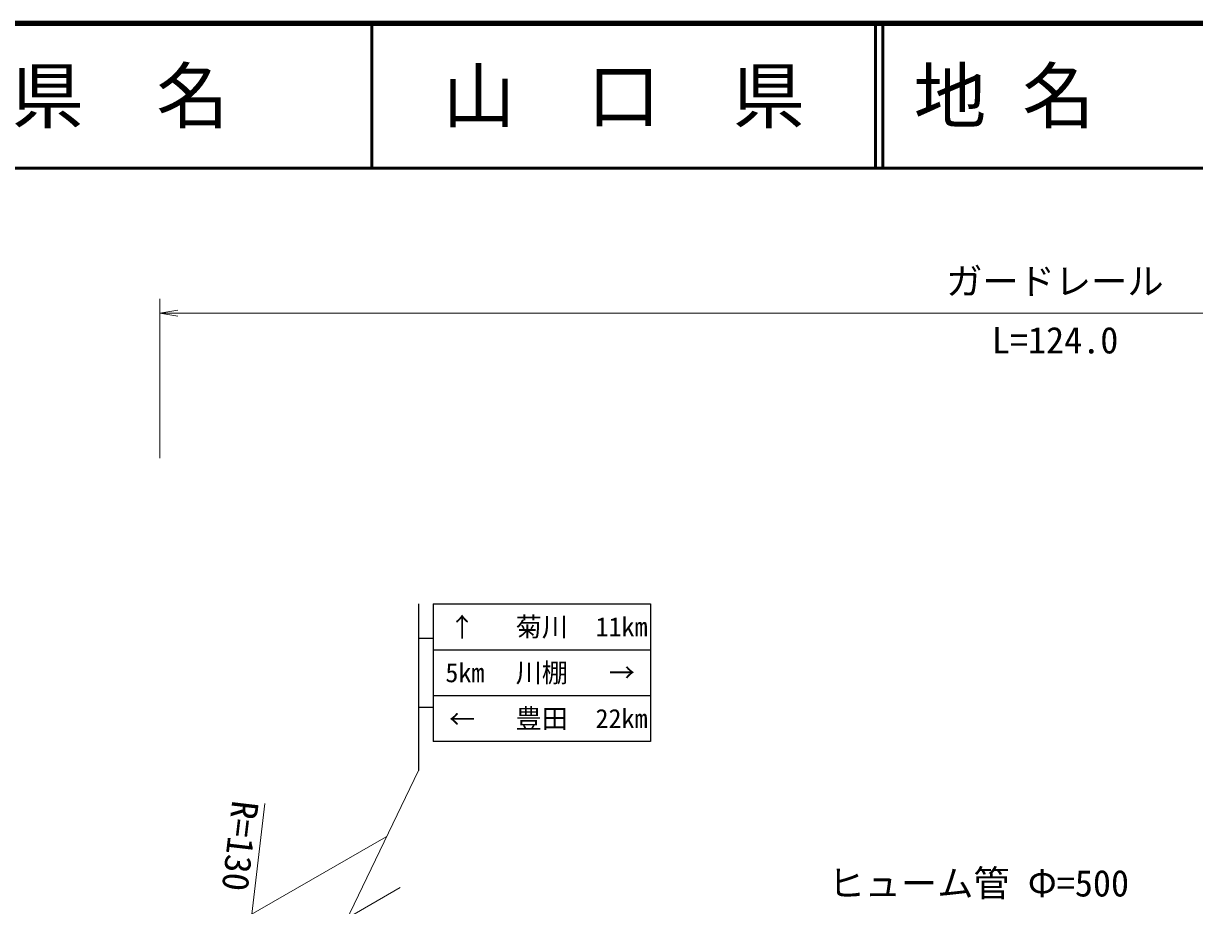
# Model space of a CAD drawing. Units: millimetres at full size, sheet at 1:1000; details may follow other scales. Extents: x 40000 to 680000, y 20000 to 380000.
# Drawn here: x 308952 to 389755, y 319112 to 380000 of the extents above; entities that cross this region are included whole.
import ezdxf
from ezdxf.enums import TextEntityAlignment as Align

# ---------------------------------------------------------------- set-up
doc = ezdxf.new("R2010")
doc.units = ezdxf.units.MM
doc.header["$LTSCALE"] = 1000
for name, color, linetype, lineweight in [('M-BGD', 7, 'Continuous', 13), ('M-STR-HTXT', 7, 'Continuous', 13), ('M-STR-STRC', 7, 'Continuous', 25), ('M-TTL', 2, 'Continuous', 140), ('M-TTL-LINE', 7, 'Continuous', 50)]:
    doc.layers.add(name, color=color, linetype=linetype, lineweight=lineweight)
doc.layers.add('M-TTL-TXT', color=7, linetype='Continuous')
doc.styles.add('ＭＳ ゴシック', font='')
doc.styles.get('ＭＳ ゴシック').set_extended_font_data('MS Gothic')

# ---------------------------------------------------------------- blocks, each defined once
blk = doc.blocks.new('open_arrow')
at = {"color": 0, "linetype": 'Continuous', "lineweight": -2}
blk.add_lwpolyline([(7.5, 1.25), (0, 0), (7.5, -1.25)], dxfattribs=at)

msp = doc.modelspace()

# ---------------------------------------------------------------- linework, layer by layer
at = {"layer": 'M-BGD'}
for p, q in [((333977, 323849), (310547, 310413)), ((313935, 308210), (334935, 320361))]:
    msp.add_line(p, q, dxfattribs=at)
at = {"layer": 'M-STR-HTXT'}
for p, q in [((318354, 350000), (318354, 361000)), ((318354, 360000), (441910, 360000)), ((325618, 326154), (319008, 270139))]:
    msp.add_line(p, q, dxfattribs=at)
at = {"layer": 'M-STR-STRC'}
for p, q in [((336217, 339938), (336217, 328438)), ((337217, 339938), (352217, 339938)), ((337217, 339938), (337217, 330438)), ((352217, 339938), (352217, 330438)), ((336217, 337563), (337217, 337563)), ((337217, 336771), (352217, 336771)), ((337217, 333604), (352217, 333604)), ((336217, 332813), (337217, 332813)), ((352217, 330438), (337217, 330438))]:
    msp.add_line(p, q, dxfattribs=at)
at = {"layer": 'M-STR-STRC', "lineweight": 13}
msp.add_line((316073, 286579), (336217, 328438), dxfattribs=at)
at = {"layer": 'M-TTL'}
msp.add_line((680000, 380000), (40000, 380000), dxfattribs=at)
at = {"layer": 'M-TTL-LINE'}
for p, q in [((333000, 380000), (333000, 370000)), ((367750, 380000), (367750, 370000)), ((368250, 380000), (368250, 370000)), ((40000, 370000), (680000, 370000))]:
    msp.add_line(p, q, dxfattribs=at)

# ---------------------------------------------------------------- block references
at = {"layer": 'M-STR-HTXT', "xscale": 167, "yscale": 167}
msp.add_blockref('open_arrow', (318354, 360000), dxfattribs=at)

# ---------------------------------------------------------------- texts
at = {"layer": 'M-STR-HTXT', "style": 'ＭＳ ゴシック'}
for s, p in [('ガードレール', (380118, 360738)), ('L=124.0', (380132, 356672))]:
    msp.add_text(s, height=1833, dxfattribs=at).set_placement(p, align=Align.BOTTOM_CENTER)
msp.add_text('R=130', height=1833, rotation=263.27, dxfattribs=at).set_placement((323914, 323222), align=Align.MIDDLE_CENTER)
msp.add_text('ヒューム管 Φ=500', height=1833, dxfattribs=at).set_placement((364496, 319188), align=Align.BOTTOM_LEFT)
at = {"layer": 'M-STR-STRC', "style": 'ＭＳ ゴシック'}
for s, p in [('↑', (339217, 338344)), ('菊川', (344717, 338354)), ('11km', (350217, 338354)), ('5km', (339411, 335188)), ('川棚', (344717, 335188)), ('→', (350243, 335190)), ('豊田', (344717, 332021)), ('22km', (350217, 332021))]:
    msp.add_text(s, height=1320, dxfattribs=at).set_placement(p, align=Align.MIDDLE_CENTER)
msp.add_text('→', height=1320, rotation=180, dxfattribs=at).set_placement((339217, 332021), align=Align.MIDDLE_CENTER)
at = {"layer": 'M-TTL-TXT', "style": 'ＭＳ ゴシック'}
for s, p in [('県\u3000名', (315625, 375000)), ('山\u3000口\u3000県', (350375, 375000))]:
    msp.add_text(s, height=3666, dxfattribs=at).set_placement(p, align=Align.MIDDLE_CENTER)
msp.add_text('地 名', height=3666, dxfattribs=at).set_placement((370380, 375000), align=Align.MIDDLE_LEFT)

doc.saveas('drawing.dxf')
